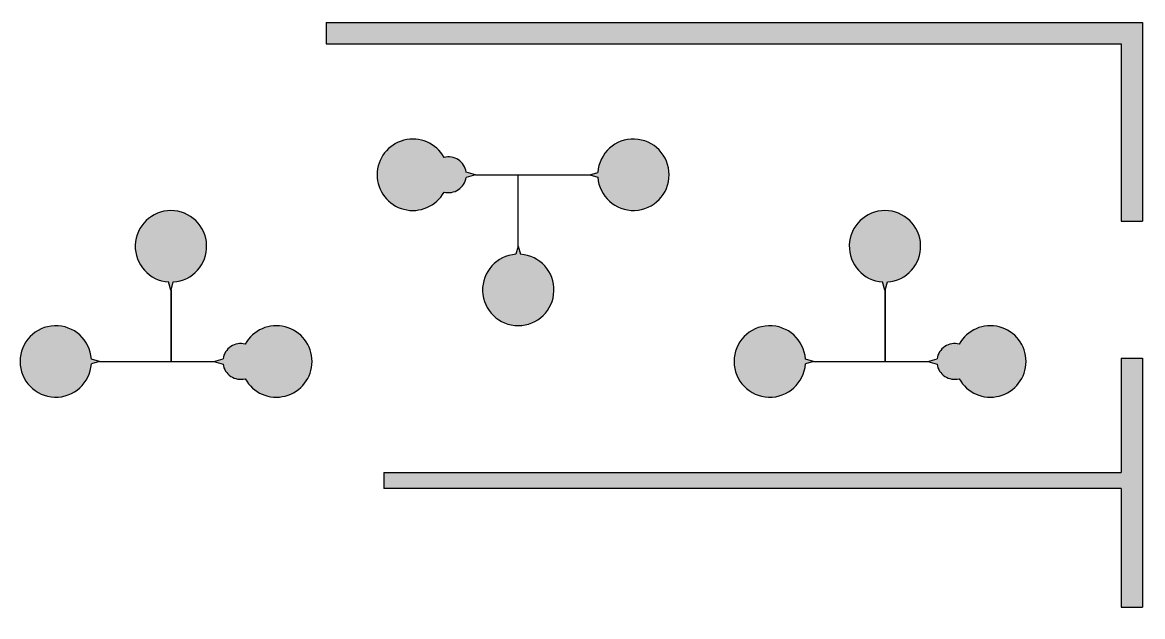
# Model space of a CAD drawing. Header units: inches. Extents: x 741154 to 810950, y 213785 to 295527.
# Drawn here: x 779573 to 810950, y 278881 to 295527 of the extents above; entities that cross this region are included whole.
import ezdxf

# ---------------------------------------------------------------- set-up
doc = ezdxf.new("R2010")
doc.units = ezdxf.units.IN
doc.header["$MEASUREMENT"] = 0

# ---------------------------------------------------------------- blocks, each defined once
blk = doc.blocks.new('*U165')
h = blk.add_hatch(color=256)
h.dxf.hatch_style = 1
edge = h.paths.add_edge_path()
edge.add_line((138.1552815820323, 387.7663995365729), (138.1552815820323, -1611.493041251262))
edge.add_line((138.1552815820323, -1611.493041251262), (1337.41292615328, -1611.493041251262))
edge.add_line((1337.41292615328, -1611.493041251262), (1594.951902815723, -1538.230511137808))
edge.add_arc((2089.33086449746, -1612.993083635927), 500, 75.52248781414221, 171.4005909746816, ccw=False)
edge.add_arc((3089.33086449746, -1612.993083635927), 1000, -151.04497562801402, 151.044975628014, ccw=False)
edge.add_arc((2089.33086449746, -1612.993083635927), 500, 188.5994090253184, 284.47751218585785, ccw=False)
edge.add_line((1594.951902815723, -1687.755656134046), (1337.412924133125, -1614.493041251262))
edge.add_line((1337.412924133125, -1614.493041251262), (-1862.344718418084, -1614.493041251262))
edge.add_line((-1862.344718418084, -1614.493041251262), (-2091.519662388368, -1679.120186510321))
edge.add_arc((-3089.33086449746, -1612.992998867179), 1000, 3.7915752899183985, 356.20842450287876, ccw=False)
edge.add_line((-2091.519662149251, -1546.865814832039), (-1862.344718418084, -1611.493041251262))
edge.add_line((-1862.344718418084, -1611.493041251262), (135.1552815820323, -1611.493041251262))
edge.add_line((135.1552815820323, -1611.493041251262), (135.1552815819159, 387.7664005854749))
edge.add_line((135.1552815819159, 387.7664005854749), (70.52811513131019, 615.1818815268343))
edge.add_arc((136.6553027743939, 1612.993083635927), 1000, -86.20842471362988, 266.20842450642704, ccw=False)
edge.add_line((202.7824868096504, 615.1818812877173), (138.1552815820323, 387.7663995365729))
for p, q in [((135.1552815819159, 387.7664005854749), (70.52811513131019, 615.1818815268343)), ((135.1552815819159, 387.7664005854749), (135.1552815820323, -1611.493041251262)), ((138.1552815820323, 387.7663995365729), (202.7824868096504, 615.1818812877173)), ((138.1552815820323, 387.7663995365729), (138.1552815820323, -1611.493041251262)), ((-1862.344718418084, -1611.493041251262), (-2091.519662149251, -1546.865814832039)), ((1337.41292615328, -1611.493041251262), (1594.951902815723, -1538.230511137808)), ((-1862.344718418084, -1614.493041251262), (-2091.519662388368, -1679.120186510321)), ((-1862.344718418084, -1611.493041251262), (135.1552815820323, -1611.493041251262)), ((-1862.344718418084, -1614.493041251262), (1337.412924133125, -1614.493041251262)), ((138.1552815820323, -1611.493041251262), (1337.41292615328, -1611.493041251262)), ((1337.412924133125, -1614.493041251262), (1594.951902815723, -1687.755656134046))]:
    blk.add_line(p, q)
for centre, radius, start, end in [((136.6553027743939, 1612.993083635927), 1000, 273.7915752863701, 266.208424506427), ((-3089.33086449746, -1612.992998867179), 1000, 3.791575289918396, 356.2084245028788), ((3089.33086449746, -1612.993083635927), 1000, 208.955024371986, 151.044975628014), ((2089.33086449746, -1612.993083635927), 500, 75.5224878141422, 171.4005909746816), ((2089.33086449746, -1612.993083635927), 500, 188.5994090253184, 284.4775121858578)]:
    blk.add_arc(centre, radius, start, end)
blk = doc.blocks.new('*U166')
at = {"color": 0, "linetype": 'ByBlock', "lineweight": -2, "transparency": 16777216}
for p in [(20000, 0), (40000, 0)]:
    blk.add_blockref('*U165', p, dxfattribs=at)
blk = doc.blocks.new('*U167')
h = blk.add_hatch(color=256)
h.dxf.hatch_style = 1
edge = h.paths.add_edge_path()
edge.add_line((-135.1552815823816, -386.4422937864438), (-135.1552815823816, 1611.557706213556))
edge.add_line((-135.1552815823816, 1611.557706213614), (1866.325740791974, 1611.557706213498))
edge.add_line((1866.325740791974, 1611.557706213498), (2091.519662149251, 1546.865814832039))
edge.add_arc((3089.33086449746, 1612.992998867179), 1000, 183.7915752899184, 536.2084245028786)
edge.add_line((2091.519662388368, 1679.120186510321), (1866.332611842896, 1614.557706213556))
edge.add_line((1866.332611842896, 1614.557706213556), (-1336.155281582382, 1614.557706213556))
edge.add_line((-1336.155281582382, 1614.557706213556), (-1594.951902815723, 1687.755656134046))
edge.add_arc((-2089.33086449746, 1612.993083635927), 500, 8.599409025318455, 104.4775121858578)
edge.add_arc((-3089.33086449746, 1612.993083635927), 1000, 28.95502437198606, 331.0449756280139)
edge.add_arc((-2089.33086449746, 1612.993083635927), 500, 255.5224878141422, 351.4005909746816)
edge.add_line((-1594.951902815723, 1538.230511137808), (-1336.155281582382, 1611.557706213556))
edge.add_line((-1336.155281582382, 1611.557706213556), (-138.1552815822652, 1611.557706213614))
edge.add_line((-138.1552815822652, 1611.557706213556), (-138.1552815823816, -386.4422937864438))
edge.add_line((-138.1552815823816, -386.4422937864438), (-202.7824867371237, -615.181881282886))
edge.add_arc((-136.6553027745103, -1612.993083635927), 1000, 93.79157528637012, 446.208424506427)
edge.add_line((-70.52811513131019, -615.1818815268343), (-135.1552815823816, -386.4422937864438))
for p, q in [((-1336.155281582382, 1614.557706213556), (-1594.951902815723, 1687.755656134046)), ((-1336.155281582382, 1611.557706213556), (-1594.951902815723, 1538.230511137808)), ((-1336.155281582382, 1614.557706213556), (1866.332611842896, 1614.557706213556)), ((-1336.155281582382, 1611.557706213556), (-138.1552815822652, 1611.557706213614)), ((-138.1552815823816, -386.4422937864438), (-138.1552815822652, 1611.557706213556)), ((-135.1552815823816, 1611.557706213614), (1866.325740791974, 1611.557706213498)), ((-135.1552815823816, -386.4422937864438), (-135.1552815823816, 1611.557706213556)), ((1866.325740791974, 1611.557706213498), (2091.519662149251, 1546.865814832039)), ((1866.332611842896, 1614.557706213556), (2091.519662388368, 1679.120186510321)), ((-138.1552815823816, -386.4422937864438), (-202.7824867371237, -615.181881282886)), ((-135.1552815823816, -386.4422937864438), (-70.52811513131019, -615.1818815268343))]:
    blk.add_line(p, q)
for centre, radius, start, end in [((-3089.33086449746, 1612.993083635927), 1000, 28.95502437198606, 331.0449756280139), ((3089.33086449746, 1612.992998867179), 1000, 183.7915752899184, 176.2084245028787), ((-2089.33086449746, 1612.993083635927), 500, 8.599409025318455, 104.4775121858578), ((-2089.33086449746, 1612.993083635927), 500, 255.5224878141422, 351.4005909746816), ((-136.6553027745103, -1612.993083635927), 1000, 93.79157528637012, 86.20842450642704)]:
    blk.add_arc(centre, radius, start, end)
blk = doc.blocks.new('*U168')
at = {"color": 0, "linetype": 'ByBlock', "lineweight": -2, "transparency": 16777216}
for p in [(0, 0), (20000, 0)]:
    blk.add_blockref('*U167', p, dxfattribs=at)

msp = doc.modelspace()

# ---------------------------------------------------------------- hatches: boundary and pattern name
h = msp.add_hatch(color=256)
h.dxf.hatch_style = 1
h.paths.add_polyline_path([(788082.9435380127, 295526.6417114593), (788082.9435380127, 294926.6417114592), (810349.9522703891, 294926.6417114593), (810349.9522703891, 289959.9802231935), (810949.9522703891, 289959.9802231935), (810949.9522703891, 295526.6417114593)])
h = msp.add_hatch(color=256)
h.dxf.hatch_style = 1
h.paths.add_polyline_path([(777213.114962684, 282913.5230821436), (757407.9900415674, 282913.5230821436), (757407.9900415674, 285686.8728693412), (756807.9900415675, 285686.8728693412), (756807.9900415675, 278881.4809553113), (757407.9900415672, 278881.4809553113), (757407.9900415674, 282465.6308393567), (777213.114962684, 282465.6308393566)])
h.paths.add_polyline_path([(810949.9522703891, 286118.7353432313), (810349.9522703892, 286118.7353432313), (810349.9522703891, 282913.5230821436), (789694.9863504434, 282913.5230821436), (789694.9863504434, 282465.6308393566), (810349.9522703891, 282465.6308393567), (810349.9522703891, 279147.5501293719), (810949.952270389, 279147.5501293719)])

# ---------------------------------------------------------------- linework, layer by layer
for p, q in [((788082.9435380127, 295526.6417114593), (788082.9435380127, 294926.6417114593)), ((788082.9435380127, 295526.6417114593), (810949.9522703891, 295526.6417114593)), ((810949.9522703891, 295526.6417114593), (810949.9522703891, 289959.9802231935)), ((788082.9435380127, 294926.6417114592), (810349.9522703891, 294926.6417114593)), ((810349.9522703891, 294926.6417114593), (810349.9522703892, 289959.9802231936)), ((810349.9522703891, 289959.9802231935), (810949.952270389, 289959.9802231935)), ((810349.9522703891, 286118.7353432313), (810949.952270389, 286118.7353432313)), ((810349.9522703892, 286118.7353432313), (810349.9522703891, 282913.5230821436)), ((810949.9522703891, 286118.7353432313), (810949.952270389, 279147.5501293719)), ((789694.9863504434, 282913.5230821436), (789694.9863504434, 282465.6308393567)), ((789694.9863504434, 282913.5230821436), (810349.9522703891, 282913.5230821436)), ((810349.9522703891, 282465.6308393567), (789694.9863504434, 282465.6308393566)), ((810349.9522703891, 282465.6308393567), (810349.9522703891, 279147.5501293719)), ((810349.9522703891, 279147.5501293719), (810949.9522703891, 279147.5501293719))]:
    msp.add_line(p, q)

# ---------------------------------------------------------------- block references
for name, p in [('*U168', (773599.1198808386, 289645.647004001)), ('*U166', (763597.3626546669, 287641.5885197256))]:
    msp.add_blockref(name, p)

doc.saveas('drawing.dxf')
